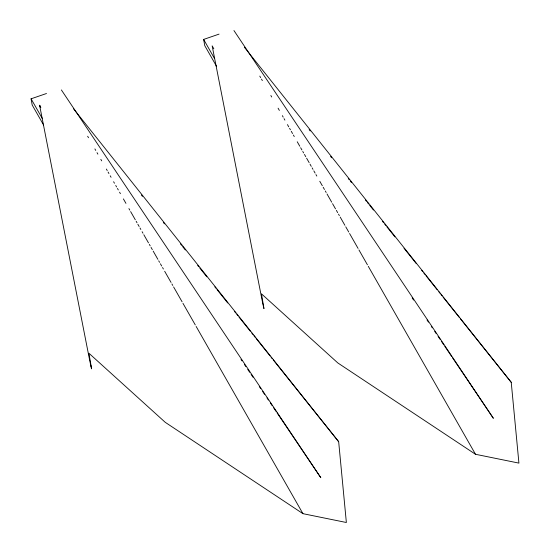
<?xml version="1.0" encoding="UTF-8"?>
<svg xmlns="http://www.w3.org/2000/svg" width="550" height="550" viewBox="0 0 550 550"><rect width="100%" height="100%" fill="white"/><g stroke="black" fill="none" stroke-linecap="round" stroke-linejoin="round"><path stroke-width="0.82" d="M43.636 125.091L32.196 105.029L31.075 98.808L46.489 93.507M216.624 66.447L204.758 45.65L203.637 39.428L219.051 34.121M213.826 48.785L212.163 45.87L260.858 293.92A47.781 0.364 79.4 0 0 263.051 304.741L263.959 308.632L261.477 293.844L337.817 362.945L475.496 454.279L518.925 463.114L511.232 382.319L244.351 47.218M91.224 366.603L88.914 353.231L165.254 422.331L302.933 513.666L346.363 522.5L338.669 441.698L73.398 108.618M309.134 129.608L310.207 130.948M330.577 156.42L331.65 157.761M348.267 178.544L349.339 179.884M350.412 181.225L351.484 182.566M365.42 199.994L366.493 201.334M367.565 202.675L368.638 204.016M369.71 205.356L373.464 210.045M382.573 221.444L383.646 222.784M384.718 224.125L385.791 225.466M386.863 226.806L394.907 236.857M404.016 248.256L416.35 263.67M421.706 270.373L422.778 271.714M423.851 273.054L424.923 274.395M425.996 275.736L437.25 289.816M438.859 291.823L439.931 293.164M441.004 294.504L442.076 295.845M443.149 297.186L459.229 317.295M460.302 318.636L511.232 382.319M141.398 195.023L142.471 196.364M163.377 222.509L164.45 223.85M180.531 243.959L181.603 245.3M182.676 246.641L185.357 249.989M197.684 265.409L198.756 266.75M199.829 268.091L206.8 276.801M214.837 286.859L215.909 288.2M216.982 289.541L227.7 302.947M234.671 311.657L235.744 312.998M236.816 314.339L237.889 315.679M238.961 317.02L250.216 331.1M251.824 333.107L252.897 334.448M253.969 335.789L255.042 337.129M256.114 338.47L270.05 355.898M271.123 357.239L272.195 358.579M273.268 359.92L338.669 441.698M412.136 297.921L413.579 300.059M427.034 320.004L428.478 322.142M431.358 326.411L432.321 327.841M434.727 331.403L436.164 333.541M438.089 336.387L440.014 339.233M441.451 341.371L443.857 344.933M444.819 346.356L451.55 356.331M452.506 357.754L493.364 418.296L233.949 30.552M241.017 359.446L241.972 360.869M244.379 364.43L245.822 366.568M247.741 369.414L249.666 372.268M251.109 374.399L253.028 377.252M259.277 386.513L260.721 388.644M262.646 391.497L264.564 394.343M266.97 397.904L268.414 400.043M270.332 402.896L272.257 405.742M273.701 407.88L276.1 411.441M277.062 412.864L320.801 477.682L61.387 89.939M259.793 76.113L260.645 77.605M261.498 79.097L262.35 80.589M270.854 95.507L271.707 96.999M278.087 108.192L279.366 110.426M282.343 115.651L283.195 117.143M284.048 118.635L284.893 120.127M287.451 124.603L288.722 126.837M289.575 128.329L290.428 129.821M291.28 131.312L292.552 133.547M293.404 135.039L294.257 136.531M297.234 141.756L299.784 146.231M300.637 147.723L301.916 149.958M302.761 151.449L303.614 152.941M304.466 154.433L305.745 156.674M306.591 158.166L309.148 162.642M309.994 164.134L311.272 166.368M312.125 167.86L312.978 169.352M313.823 170.844L315.102 173.085M315.954 174.577L316.807 176.069M319.784 181.287L322.334 185.762M323.187 187.254L324.459 189.489M325.311 190.981L326.164 192.472M327.016 193.964L331.691 202.173M332.544 203.665L335.521 208.883M336.373 210.375L337.652 212.616M338.504 214.108L339.35 215.6M340.202 217.092L344.884 225.294M345.737 226.786L348.714 232.004M349.566 233.496L358.071 248.414M358.923 249.906L367.434 264.825M368.28 266.317L475.496 454.279M203.637 39.428L213.593 56.884A8.504 1.451 71 0 0 214.411 58.314M87.656 136.242L88.509 137.734M94.889 148.926L95.741 150.418M97.02 152.653L97.866 154.144M100.843 159.369L101.695 160.861M106.377 169.063L107.229 170.555M108.075 172.047L108.927 173.539M110.206 175.78L111.059 177.272M113.609 181.748L114.462 183.239M115.734 185.474L116.586 186.966M117.439 188.458L118.291 189.949M119.563 192.184L120.416 193.676M123.392 198.901L125.95 203.376M128.927 208.594L129.779 210.086M130.625 211.578L135.307 219.787M136.159 221.279L137.012 222.771M137.858 224.262L139.136 226.497M139.989 227.989L140.834 229.481M142.113 231.722L142.966 233.214M143.818 234.706L148.493 242.907M149.346 244.399L150.198 245.891M151.051 247.383L152.322 249.617M153.175 251.109L157.857 259.318M158.709 260.81L159.555 262.302M160.407 263.794L161.686 266.028M162.539 267.52L163.384 269.012M164.663 271.253L171.043 282.439M171.896 283.931L172.748 285.423M173.594 286.914L182.105 301.833M182.958 303.325L195.298 324.954M196.144 326.446L302.933 513.666M91.472 368.534L90.551 364.402A52.731 0.406 79.4 0 1 88.124 352.454L39.6 105.256L40.851 107.442M31.075 98.808L41.03 116.263A8.504 1.451 71 0 0 42.536 118.559M91.334 367.909L91.561 368.851L91.135 366.066M39.6 105.256A8.504 1.451 71 0 1 40.48 107.133"/></g></svg>
